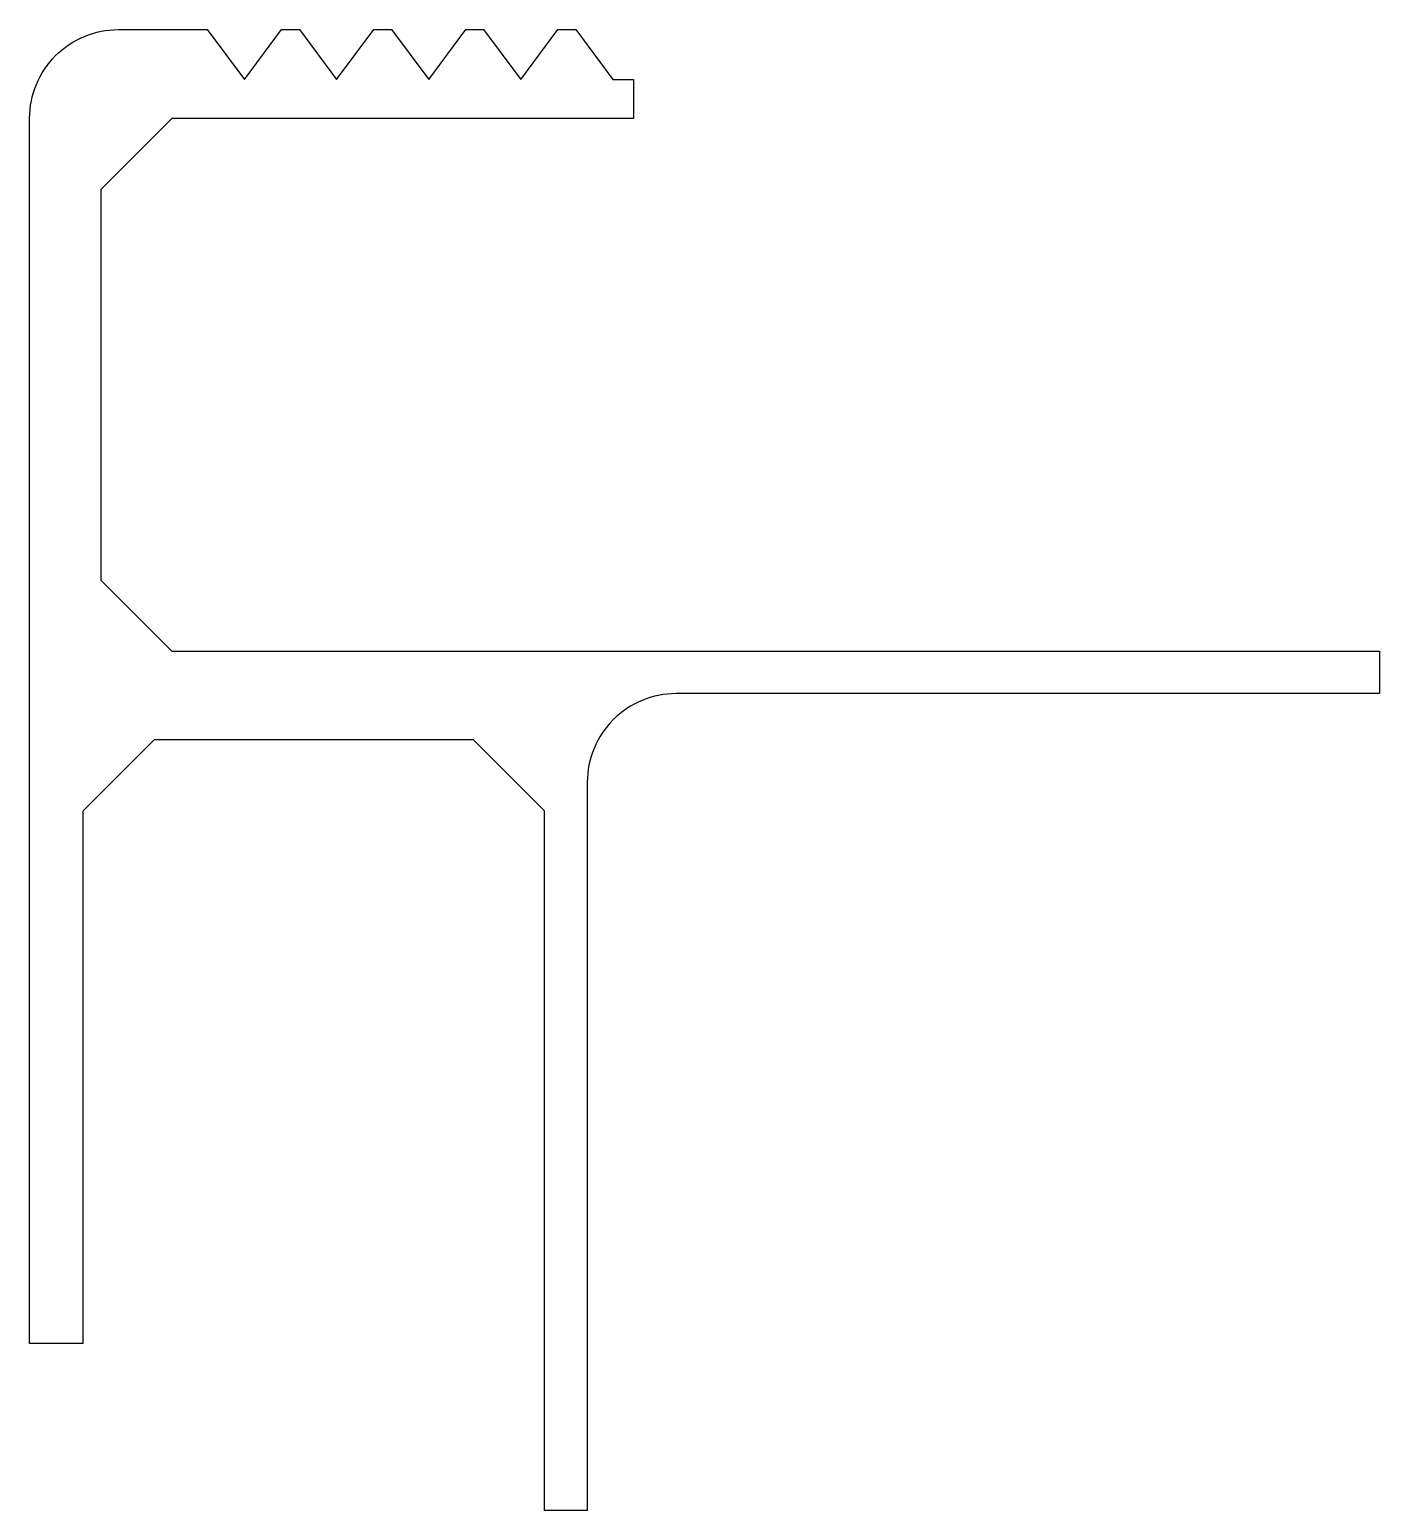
# Model space of a CAD drawing. Extents: x 259.1 to 297.1, y 446 to 487.7.
import ezdxf

# ---------------------------------------------------------------- set-up
doc = ezdxf.new("R2010")
doc.units = 0
doc.layers.get('0').update_dxf_attribs({"linetype": 'CONTINUOUS'})

msp = doc.modelspace()

# ---------------------------------------------------------------- linework, layer by layer
msp.add_line((264.136, 485.25), (263.136, 485.25))
msp.add_lwpolyline([(264.136, 487.75), (265.182, 486.348), (266.229, 487.75), (266.729, 487.75), (267.776, 486.348), (268.823, 487.75), (269.323, 487.75), (270.37, 486.348), (271.417, 487.75), (271.917, 487.75), (272.964, 486.348), (274.011, 487.75), (274.511, 487.75), (275.558, 486.348), (276.136, 486.348), (276.136, 485.25), (263.136, 485.25), (261.136, 483.25), (261.136, 472.25), (263.136, 470.25), (297.136, 470.25), (297.136, 469.05), (277.335, 469.05, 0.414214), (274.835, 466.55), (274.835, 446.05), (273.635, 446.05), (273.635, 465.75), (271.635, 467.75), (262.641, 467.75), (260.636, 465.744), (260.636, 450.75), (259.136, 450.75), (259.136, 485.25, -0.414214), (261.636, 487.75)], format="xyb", close=True)

doc.saveas('drawing.dxf')
